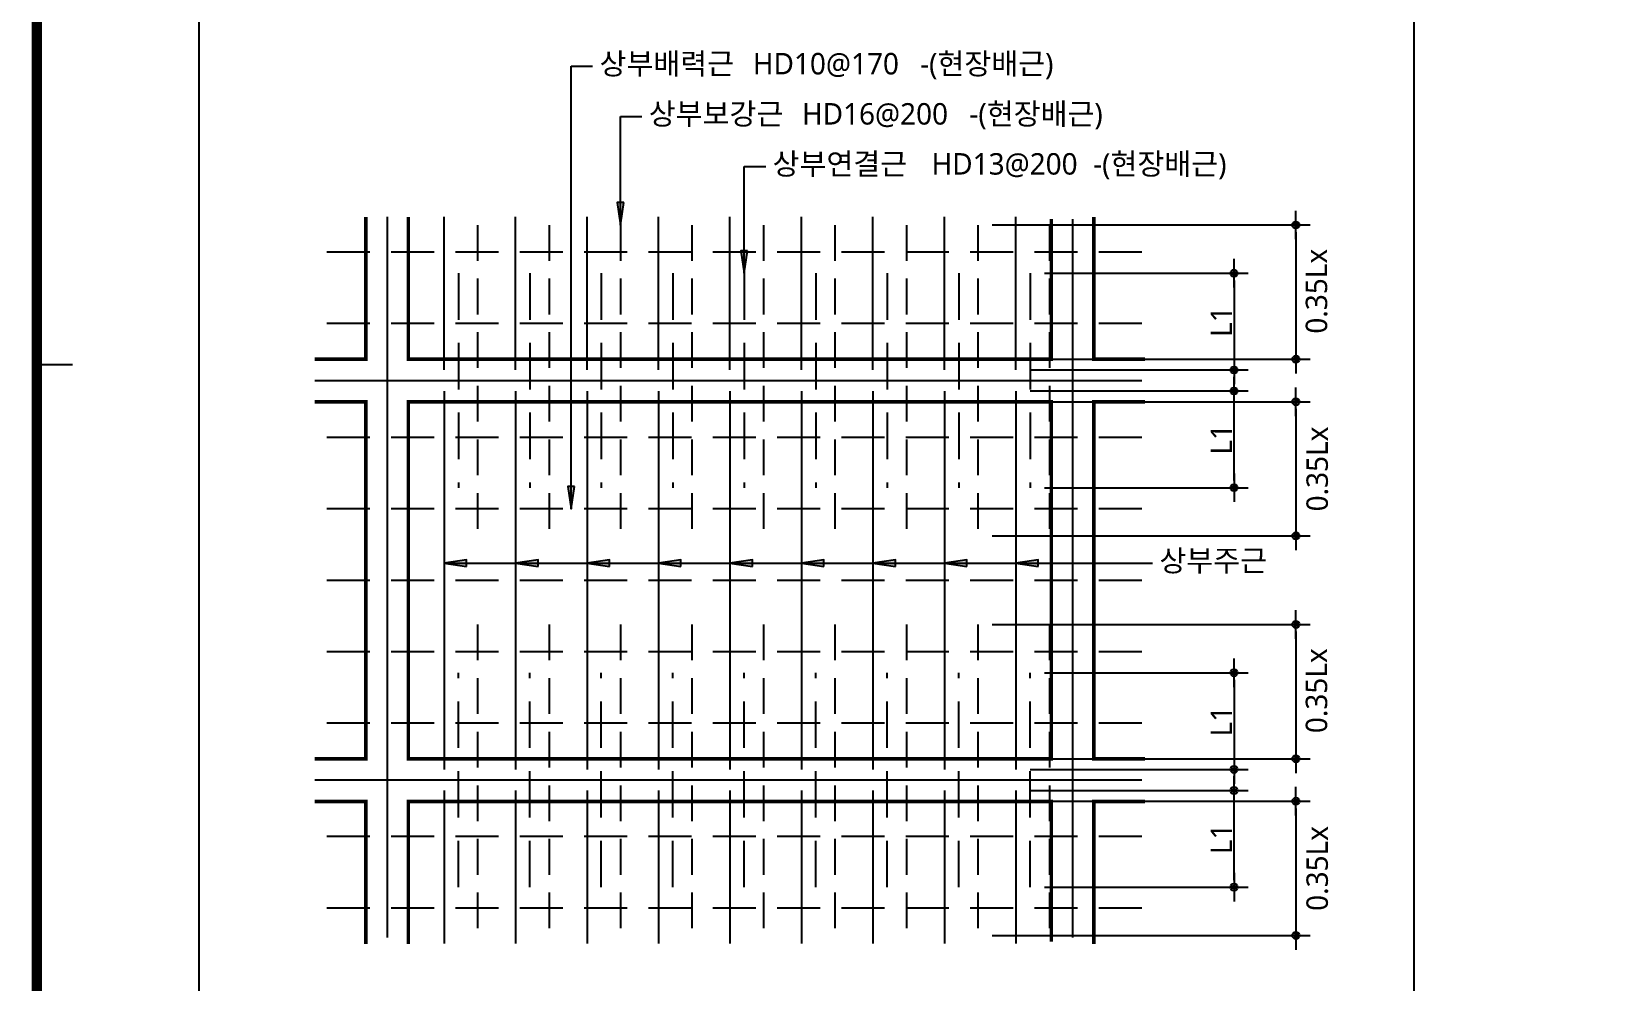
# Model space of a CAD drawing. Extents: x 10983 to 44623, y -18406 to 11294.
# Drawn here: x 28086 to 30309, y 7378 to 8707 of the extents above; entities that cross this region are included whole.
import ezdxf
from ezdxf.enums import TextEntityAlignment as Align

# ---------------------------------------------------------------- set-up
doc = ezdxf.new("R2010")
doc.units = 0
doc.header["$LTSCALE"] = 100
doc.header["$MEASUREMENT"] = 0
doc.header["$PDMODE"] = 3
doc.header["$PDSIZE"] = 10
doc.linetypes.add('CEN', pattern=[62, 60, -1, 0, -1])
doc.linetypes.add('HIDDENX2', pattern=[0.75, 0.5, -0.25])
doc.layers.get('0').update_dxf_attribs({"linetype": 'CONTINUOUS'})
doc.layers.get('Defpoints').update_dxf_attribs({"color": 165, "linetype": 'CONTINUOUS'})
for name, color, linetype in [('$$배력근', 210, 'CONTINUOUS'), ('$$주근(이음근)', 130, 'CEN'), ('7DIM', 7, 'CONTINUOUS'), ('CEN', 1, 'CEN'), ('D-TEX1', 6, 'CONTINUOUS'), ('D-TEX3', 9, 'CONTINUOUS'), ('E', 115, 'CONTINUOUS'), ('form', 7, 'CONTINUOUS'), ('H', 8, 'CONTINUOUS'), ('NDS_DCN', 10, 'CONTINUOUS'), ('TG-TABLE.TEX', 7, 'CONTINUOUS'), ('TXT', 3, 'CONTINUOUS'), ('이름', 7, 'CONTINUOUS')]:
    doc.layers.add(name, color=color, linetype=linetype)
doc.layers.add('AM_0', color=7, linetype='CONTINUOUS', lineweight=35)
doc.styles.add('H', font='malgun.ttf', dxfattribs={"width": 0.9})
doc.styles.get("Standard").update_dxf_attribs({"font": ''})
doc.styles.add('VICON TEXT', font='malgun.ttf')
doc.styles.add('맑은고딕', font='malgun.ttf')
doc.styles.get('Standard').set_extended_font_data('Haansoft Dotum')
doc.dimstyles.get("Standard").update_dxf_attribs({"dimtxt": 0.18, "dimasz": 0.18, "dimexe": 0.18, "dimexo": 0.0625, "dimgap": 0.09, "dimtad": 0, "dimtih": 1, "dimtoh": 1, "dimdec": 4, "dimzin": 0, "dimdsep": 46, "dimtxsty": 'Standard', "dimcen": 0.09, "dimadec": 0, "dimazin": 0, "dimtfac": 1, "dimtdec": 4, "dimtofl": 0, "dimtmove": 0, "dimatfit": 3, "dimfxl": 1, "dimtolj": 1, "dimtzin": 0, "dimarcsym": 0})

# ---------------------------------------------------------------- blocks, each defined once
blk = doc.blocks.new('Deck_Sh03')
at = {"layer": 'form', "color": 30}
blk.add_line((-226.8, 2590.9), (-176.8, 2590.9), dxfattribs=at)
at = {"layer": 'form', "color": 30, "const_width": 14.2}
blk.add_lwpolyline([(-226.8, 5250), (-226.8, -68.2), (7726.8, -68.2), (7726.8, 5250)], close=True, dxfattribs=at)
at = {"layer": 'TG-TABLE.TEX', "color": 3, "ltscale": 0.5, "style": 'VICON TEXT'}
blk.add_attdef('DKTYT', text='', height=100, dxfattribs=at).set_placement((2425.2, 5047), align=Align.RIGHT)
at = {"layer": 'TXT', "ltscale": 0.5, "style": 'VICON TEXT'}
blk.add_attdef('DKTYR', text='', height=45, dxfattribs=at).set_placement((7248.4, 1495), align=Align.RIGHT)
blk = doc.blocks.new('DIMDOT')
at = {"color": 0}
blk.add_line((-2, 0), (2, 0), dxfattribs=at)
for radius in [0.5, 0.25]:
    blk.add_circle((0, 0), radius, dxfattribs=at)
blk = doc.blocks.new('*D40')
at = {"layer": '7DIM', "linetype": 'ByBlock', "lineweight": -2}
for p, q in [((1182.9, 2159.6), (1468.2, 2159.6)), ((1448.2, 2149.6), (1448.2, 2034.3)), ((1162.9, 2024.3), (1468.2, 2024.3))]:
    blk.add_line(p, q, dxfattribs=at)
at = {"layer": 'Defpoints', "color": 0, "ltscale": 0.5}
for p in [(1162.9, 2159.6), (1142.9, 2024.3), (1448.2, 2024.3)]:
    blk.add_point(p, dxfattribs=at)
at = {"layer": '7DIM', "lineweight": -2, "ltscale": 0.5, "xscale": 10, "yscale": 10, "zscale": 10}
for p, rotation in [((1448.2, 2159.6), 90), ((1448.2, 2024.3), 270)]:
    blk.add_blockref('DIMDOT', p, dxfattribs=dict(at, rotation=rotation))
at = {"layer": '7DIM', "color": 9, "ltscale": 0.5, "insert": (1430.4, 2091.9), "char_height": 30, "attachment_point": 5, "rotation": 90, "style": 'VICON TEXT'}
blk.add_mtext('\\A1;L1', dxfattribs=at)
blk = doc.blocks.new('_Open30')
at = {"color": 0, "linetype": 'ByBlock', "lineweight": -2}
for p, q in [((-1, 0.27), (0, 0)), ((0, 0), (-1, -0.27)), ((0, 0), (-1, 0))]:
    blk.add_line(p, q, dxfattribs=at)
blk = doc.blocks.new('*D41')
at = {"layer": '7DIM', "linetype": 'ByBlock', "lineweight": -2}
for p, q in [((1162.9, 1994.9), (1468.2, 1994.9)), ((1448.2, 1869.6), (1448.2, 1984.9)), ((1182.9, 1859.6), (1468.2, 1859.6))]:
    blk.add_line(p, q, dxfattribs=at)
at = {"layer": 'Defpoints', "color": 0, "ltscale": 0.5}
for p in [(1142.9, 1994.9), (1448.2, 1994.9), (1162.9, 1859.6)]:
    blk.add_point(p, dxfattribs=at)
at = {"layer": '7DIM', "lineweight": -2, "ltscale": 0.5, "xscale": 10, "yscale": 10, "zscale": 10}
for p, rotation in [((1448.2, 1994.9), 90), ((1448.2, 1859.6), 270)]:
    blk.add_blockref('DIMDOT', p, dxfattribs=dict(at, rotation=rotation))
at = {"layer": '7DIM', "color": 9, "ltscale": 0.5, "insert": (1430.4, 1927.2), "char_height": 30, "attachment_point": 5, "rotation": 90, "style": 'VICON TEXT'}
blk.add_mtext('\\A1;L1', dxfattribs=at)
blk = doc.blocks.new('*D42')
at = {"layer": '7DIM', "linetype": 'ByBlock', "lineweight": -2}
for p, q in [((1182.9, 2718.6), (1468.2, 2718.6)), ((1448.2, 2708.6), (1448.2, 2593.3)), ((1162.9, 2583.3), (1468.2, 2583.3))]:
    blk.add_line(p, q, dxfattribs=at)
at = {"layer": 'Defpoints', "color": 0, "ltscale": 0.5}
for p in [(1162.9, 2718.6), (1142.9, 2583.3), (1448.2, 2583.3)]:
    blk.add_point(p, dxfattribs=at)
at = {"layer": '7DIM', "lineweight": -2, "ltscale": 0.5, "xscale": 10, "yscale": 10, "zscale": 10}
for p, rotation in [((1448.2, 2718.6), 90), ((1448.2, 2583.3), 270)]:
    blk.add_blockref('DIMDOT', p, dxfattribs=dict(at, rotation=rotation))
at = {"layer": '7DIM', "color": 9, "ltscale": 0.5, "insert": (1430.4, 2650.9), "char_height": 30, "attachment_point": 5, "rotation": 90, "style": 'VICON TEXT'}
blk.add_mtext('\\A1;L1', dxfattribs=at)
blk = doc.blocks.new('*D43')
at = {"layer": '7DIM', "linetype": 'ByBlock', "lineweight": -2}
for p, q in [((1162.9, 2553.9), (1468.2, 2553.9)), ((1448.2, 2428.6), (1448.2, 2543.9)), ((1182.9, 2418.6), (1468.2, 2418.6))]:
    blk.add_line(p, q, dxfattribs=at)
at = {"layer": 'Defpoints', "color": 0, "ltscale": 0.5}
for p in [(1142.9, 2553.9), (1448.2, 2553.9), (1162.9, 2418.6)]:
    blk.add_point(p, dxfattribs=at)
at = {"layer": '7DIM', "lineweight": -2, "ltscale": 0.5, "xscale": 10, "yscale": 10, "zscale": 10}
for p, rotation in [((1448.2, 2553.9), 90), ((1448.2, 2418.6), 270)]:
    blk.add_blockref('DIMDOT', p, dxfattribs=dict(at, rotation=rotation))
at = {"layer": '7DIM', "color": 9, "ltscale": 0.5, "insert": (1430.4, 2486.2), "char_height": 30, "attachment_point": 5, "rotation": 90, "style": 'VICON TEXT'}
blk.add_mtext('\\A1;L1', dxfattribs=at)
blk = doc.blocks.new('ARR_TXT_MT01')
at = {"layer": 'D-TEX3', "linetype": 'ByBlock'}
h = blk.add_hatch(color=256, dxfattribs=at)
h.paths.add_polyline_path([(594.5, 2817.5), (589.8, 2817.5), (589.8, 2786.1)])
h.paths.add_polyline_path([(589.8, 2817.5), (585, 2817.5), (589.8, 2786.1)])
for p, q in [((589.8, 2786.1), (589.8, 2938.2)), ((589.8, 2938.2), (619.8, 2938.2))]:
    blk.add_line(p, q, dxfattribs=at)
blk.add_lwpolyline([(594.5, 2817.5), (585, 2817.5), (589.8, 2786.1), (594.5, 2817.5)], dxfattribs=at)
at = {"layer": '이름'}
for q in [(717.9, 3903.5), (740.3, 3903.5)]:
    blk.add_line((729.1, 3878), q, dxfattribs=at)
blk.add_lwpolyline([(729.1, 3878), (729.1, 4055.5), (754.6, 4055.5)], dxfattribs=at)
at = {"layer": 'D-TEX1', "color": 9, "linetype": 'ByBlock', "style": 'VICON TEXT'}
for s, p in [('상부보강근 ', (629.4, 2926.7)), ('-(현장배근)', (1077.9, 2926.7))]:
    blk.add_text(s, height=30, dxfattribs=at).set_placement(p)
at = {"layer": 'D-TEX3', "color": 30, "ltscale": 0.5, "style": 'H', "width": 0.9}
blk.add_attdef('TAM', (949.9, 4038.1), '', height=30, dxfattribs=at)
at = {"layer": 'D-TEX3', "color": 30, "ltscale": 0.5, "style": 'VICON TEXT'}
blk.add_attdef('TAM', (843.7, 2926.7), '', height=30, dxfattribs=at)
at = {"layer": '이름', "style": 'H', "width": 0.9}
for s, p in [('상부보강근', (759.3, 4038.1)), ('(현장배근)', (1152.4, 4038.1))]:
    blk.add_text(s, height=30, dxfattribs=at).set_placement(p)
blk = doc.blocks.new('*D26')
at = {"layer": '7DIM', "linetype": 'ByBlock', "lineweight": -2, "transparency": 16777216}
for p, q in [((98281.1, 2135.2), (98726.1, 2135.2)), ((98706.1, 2125.2), (98706.1, 1957.3)), ((98281.1, 1947.3), (98726.1, 1947.3))]:
    blk.add_line(p, q, dxfattribs=at)
at = {"layer": 'Defpoints', "color": 0, "linetype": 'ByBlock', "transparency": 16777216}
for p in [(98261.1, 2135.2), (98261.1, 1947.3), (98706.1, 1947.3)]:
    blk.add_point(p, dxfattribs=at)
at = {"layer": '7DIM', "linetype": 'ByBlock', "lineweight": -2, "transparency": 16777216, "xscale": 10, "yscale": 10, "zscale": 10}
for p, rotation in [((98706.1, 2135.2), 90), ((98706.1, 1947.3), 270)]:
    blk.add_blockref('DIMDOT', p, dxfattribs=dict(at, rotation=rotation))
at = {"layer": '7DIM', "color": 9, "linetype": 'ByBlock', "transparency": 16777216, "insert": (98735.1, 2042.5), "char_height": 30, "attachment_point": 5, "rotation": 90, "style": 'VICON TEXT'}
blk.add_mtext('\\A1;0.35Lx', dxfattribs=at)
blk = doc.blocks.new('*D27')
at = {"layer": '7DIM', "linetype": 'ByBlock', "lineweight": -2, "transparency": 16777216}
for p, q in [((98281.1, 1887.9), (98726.1, 1887.9)), ((98706.1, 1877.9), (98706.1, 1710.1)), ((98281.1, 1700.1), (98726.1, 1700.1))]:
    blk.add_line(p, q, dxfattribs=at)
at = {"layer": 'Defpoints', "color": 0, "linetype": 'ByBlock', "transparency": 16777216}
for p in [(98261.1, 1887.9), (98261.1, 1700.1), (98706.1, 1700.1)]:
    blk.add_point(p, dxfattribs=at)
at = {"layer": '7DIM', "linetype": 'ByBlock', "lineweight": -2, "transparency": 16777216, "xscale": 10, "yscale": 10, "zscale": 10}
for p, rotation in [((98706.1, 1887.9), 90), ((98706.1, 1700.1), 270)]:
    blk.add_blockref('DIMDOT', p, dxfattribs=dict(at, rotation=rotation))
at = {"layer": '7DIM', "color": 9, "linetype": 'ByBlock', "transparency": 16777216, "insert": (98736.1, 1793.8), "char_height": 30, "attachment_point": 5, "rotation": 90, "style": 'VICON TEXT'}
blk.add_mtext('\\A1;0.35Lx', dxfattribs=at)
blk = doc.blocks.new('*D28')
at = {"layer": '7DIM', "linetype": 'ByBlock', "lineweight": -2, "transparency": 16777216}
for p, q in [((98281.1, 1576.2), (98726.1, 1576.2)), ((98706.1, 1566.2), (98706.1, 1398.3)), ((98281.1, 1388.3), (98726.1, 1388.3))]:
    blk.add_line(p, q, dxfattribs=at)
at = {"layer": 'Defpoints', "color": 0, "linetype": 'ByBlock', "transparency": 16777216}
for p in [(98261.1, 1576.2), (98261.1, 1388.3), (98706.1, 1388.3)]:
    blk.add_point(p, dxfattribs=at)
at = {"layer": '7DIM', "linetype": 'ByBlock', "lineweight": -2, "transparency": 16777216, "xscale": 10, "yscale": 10, "zscale": 10}
for p, rotation in [((98706.1, 1576.2), 90), ((98706.1, 1388.3), 270)]:
    blk.add_blockref('DIMDOT', p, dxfattribs=dict(at, rotation=rotation))
at = {"layer": '7DIM', "color": 9, "linetype": 'ByBlock', "transparency": 16777216, "insert": (98735.1, 1483.5), "char_height": 30, "attachment_point": 5, "rotation": 90, "style": 'VICON TEXT'}
blk.add_mtext('\\A1;0.35Lx', dxfattribs=at)
blk = doc.blocks.new('*D29')
at = {"layer": '7DIM', "linetype": 'ByBlock', "lineweight": -2, "transparency": 16777216}
for p, q in [((98281.1, 1328.9), (98726.1, 1328.9)), ((98706.1, 1318.9), (98706.1, 1151.1)), ((98281.1, 1141.1), (98726.1, 1141.1))]:
    blk.add_line(p, q, dxfattribs=at)
at = {"layer": 'Defpoints', "color": 0, "linetype": 'ByBlock', "transparency": 16777216}
for p in [(98261.1, 1328.9), (98261.1, 1141.1), (98706.1, 1141.1)]:
    blk.add_point(p, dxfattribs=at)
at = {"layer": '7DIM', "linetype": 'ByBlock', "lineweight": -2, "transparency": 16777216, "xscale": 10, "yscale": 10, "zscale": 10}
for p, rotation in [((98706.1, 1328.9), 90), ((98706.1, 1141.1), 270)]:
    blk.add_blockref('DIMDOT', p, dxfattribs=dict(at, rotation=rotation))
at = {"layer": '7DIM', "color": 9, "linetype": 'ByBlock', "transparency": 16777216, "insert": (98736.1, 1234.8), "char_height": 30, "attachment_point": 5, "rotation": 90, "style": 'VICON TEXT'}
blk.add_mtext('\\A1;0.35Lx', dxfattribs=at)
blk = doc.blocks.new('Deck_Sh04')
at = {"linetype": 'ByBlock'}
blk.add_line((0, 4950), (0, 0), dxfattribs=at)
blk = doc.blocks.new('Deck_Dis_Basic')
at = {"layer": 'NDS_DCN', "linetype": 'ByBlock'}
h = blk.add_hatch(color=256, dxfattribs=at)
h.paths.add_polyline_path([(767.65917, 2750.00651), (762.94188, 2750.00651), (762.94188, 2718.58063)])
h.paths.add_polyline_path([(762.94188, 2750.00651), (758.22459, 2750.00651), (762.94188, 2718.58063)])
h = blk.add_hatch(color=256, dxfattribs=at)
h.paths.add_polyline_path([(525.5629, 2420.30651), (520.8456, 2420.30651), (520.8456, 2388.88063)])
h.paths.add_polyline_path([(520.8456, 2420.30651), (516.12831, 2420.30651), (520.8456, 2388.88063)])
h = blk.add_hatch(color=256, dxfattribs=at)
h.paths.add_polyline_path([(374.36776, 2308.32423), (374.36776, 2313.04152), (342.94188, 2313.04152)])
h.paths.add_polyline_path([(374.36776, 2313.04152), (374.36776, 2317.75881), (342.94188, 2313.04152)])
h = blk.add_hatch(color=256, dxfattribs=at)
h.paths.add_polyline_path([(474.36776, 2308.32423), (474.36776, 2313.04152), (442.94188, 2313.04152)])
h.paths.add_polyline_path([(474.36776, 2313.04152), (474.36776, 2317.75881), (442.94188, 2313.04152)])
h = blk.add_hatch(color=256, dxfattribs=at)
h.paths.add_polyline_path([(574.36776, 2308.32423), (574.36776, 2313.04152), (542.94188, 2313.04152)])
h.paths.add_polyline_path([(574.36776, 2313.04152), (574.36776, 2317.75881), (542.94188, 2313.04152)])
h = blk.add_hatch(color=256, dxfattribs=at)
h.paths.add_polyline_path([(674.36776, 2308.32423), (674.36776, 2313.04152), (642.94188, 2313.04152)])
h.paths.add_polyline_path([(674.36776, 2313.04152), (674.36776, 2317.75881), (642.94188, 2313.04152)])
h = blk.add_hatch(color=256, dxfattribs=at)
h.paths.add_polyline_path([(774.36776, 2308.32423), (774.36776, 2313.04152), (742.94188, 2313.04152)])
h.paths.add_polyline_path([(774.36776, 2313.04152), (774.36776, 2317.75881), (742.94188, 2313.04152)])
h = blk.add_hatch(color=256, dxfattribs=at)
h.paths.add_polyline_path([(874.36776, 2308.32423), (874.36776, 2313.04152), (842.94188, 2313.04152)])
h.paths.add_polyline_path([(874.36776, 2313.04152), (874.36776, 2317.75881), (842.94188, 2313.04152)])
h = blk.add_hatch(color=256, dxfattribs=at)
h.paths.add_polyline_path([(974.36776, 2308.32423), (974.36776, 2313.04152), (942.94188, 2313.04152)])
h.paths.add_polyline_path([(974.36776, 2313.04152), (974.36776, 2317.75881), (942.94188, 2313.04152)])
h = blk.add_hatch(color=256, dxfattribs=at)
h.paths.add_polyline_path([(1074.36776, 2308.32423), (1074.36776, 2313.04152), (1042.94188, 2313.04152)])
h.paths.add_polyline_path([(1074.36776, 2313.04152), (1074.36776, 2317.75881), (1042.94188, 2313.04152)])
h = blk.add_hatch(color=256, dxfattribs=at)
h.paths.add_polyline_path([(1174.36776, 2308.32423), (1174.36776, 2313.04152), (1142.94188, 2313.04152)])
h.paths.add_polyline_path([(1174.36776, 2313.04152), (1174.36776, 2317.75881), (1142.94188, 2313.04152)])
at = {"layer": '$$배력근', "linetype": 'HIDDENX2', "ltscale": 1.2}
for p, q in [((1319.00753, 2748.28063), (161.93925, 2748.28063)), ((1319.00753, 2648.28063), (161.93925, 2648.28063)), ((1319.00753, 2488.88063), (161.93925, 2488.88063)), ((1319.00753, 2388.88063), (161.93925, 2388.88063)), ((1319.00753, 2288.88063), (161.93925, 2288.88063)), ((1319.00753, 2188.88063), (161.93925, 2188.88063)), ((1319.00753, 2088.88063), (161.93925, 2088.88063)), ((1319.00753, 1930.28063), (161.93925, 1930.28063)), ((1319.00753, 1830.28063), (161.93925, 1830.28063))]:
    blk.add_line(p, q, dxfattribs=at)
at = {"layer": '$$주근(이음근)', "linetype": 'HIDDENX2', "ltscale": 1.3}
for p, q in [((362.94188, 2718.58063), (362.94188, 2418.58063)), ((462.94188, 2718.58063), (462.94188, 2418.58063)), ((562.94188, 2718.58063), (562.94188, 2418.58063)), ((662.94188, 2718.58063), (662.94188, 2418.58063)), ((762.94188, 2718.58063), (762.94188, 2418.58063)), ((862.94188, 2718.58063), (862.94188, 2418.58063)), ((962.94188, 2718.58063), (962.94188, 2418.58063)), ((1062.94188, 2718.58063), (1062.94188, 2418.58063)), ((1162.94188, 2718.58063), (1162.94188, 2418.58063)), ((362.94188, 1859.58063), (362.94188, 2159.58063)), ((462.94188, 1859.58063), (462.94188, 2159.58063)), ((562.94188, 1859.58063), (562.94188, 2159.58063)), ((662.94188, 1859.58063), (662.94188, 2159.58063)), ((762.94188, 1859.58063), (762.94188, 2159.58063)), ((862.94188, 1859.58063), (862.94188, 2159.58063)), ((962.94188, 1859.58063), (962.94188, 2159.58063)), ((1062.94188, 1859.58063), (1062.94188, 2159.58063)), ((1162.94188, 1859.58063), (1162.94188, 2159.58063))]:
    blk.add_line(p, q, dxfattribs=at)
at = {"linetype": 'ByBlock'}
for p, q in [((0, 4950), (0, 0)), ((1700, 4950), (1700, 0))]:
    blk.add_line(p, q, dxfattribs=at)
at = {"layer": '7DIM', "linetype": 'ByBlock', "const_width": 5}
for points in [[(161.93925, 2598.28063), (233.54188, 2598.28063), (233.54188, 2797.45552)], [(292.94188, 2797.45552), (292.94188, 2598.28063), (1192.54188, 2598.28063), (1192.54188, 2794.41298)], [(1323.54451, 2598.28063), (1251.94188, 2598.28063), (1251.94188, 2797.45552)], [(161.93925, 2538.88063), (233.54188, 2538.88063), (233.54188, 2039.28063), (161.93925, 2039.28063)], [(292.94188, 2538.88063), (1192.54188, 2538.88063), (1192.54188, 2039.28063), (292.94188, 2039.28063), (292.94188, 2538.88063)], [(1323.54451, 2538.88063), (1251.94188, 2538.88063), (1251.94188, 2039.28063), (1323.54451, 2039.28063)], [(161.93925, 1979.48063), (233.54188, 1979.48063), (233.54188, 1780.30573)], [(292.94188, 1780.30573), (292.94188, 1979.48063), (1192.54188, 1979.48063), (1192.54188, 1783.34828)], [(1323.54451, 1979.48063), (1251.94188, 1979.48063), (1251.94188, 1780.30573)]]:
    blk.add_lwpolyline(points, dxfattribs=at)
at = {"layer": 'CEN', "color": 8}
for p, q in [((263.24188, 2797.45552), (263.24188, 1789.35245)), ((1222.24188, 2794.41298), (1222.24188, 1789.35245)), ((161.93925, 2568.58063), (1319.00753, 2568.58063)), ((161.93925, 2009.58063), (1319.00753, 2009.58063))]:
    blk.add_line(p, q, dxfattribs=at)
at = {"layer": 'E', "color": 7}
for p, q in [((342.94188, 2583.28063), (342.94188, 2797.45552)), ((442.94188, 2583.28063), (442.94188, 2797.45552)), ((542.94188, 2583.28063), (542.94188, 2797.45552)), ((642.94188, 2583.28063), (642.94188, 2797.45552)), ((742.94188, 2583.28063), (742.94188, 2797.45552)), ((842.94188, 2583.28063), (842.94188, 2797.45552)), ((942.94188, 2583.28063), (942.94188, 2797.45552)), ((1042.94188, 2583.28063), (1042.94188, 2797.45552)), ((1142.94188, 2583.28063), (1142.94188, 2797.45552)), ((342.94188, 2553.88063), (342.94188, 2024.28063)), ((442.94188, 2553.88063), (442.94188, 2024.28063)), ((542.94188, 2553.88063), (542.94188, 2024.28063)), ((642.94188, 2553.88063), (642.94188, 2024.28063)), ((742.94188, 2553.88063), (742.94188, 2024.28063)), ((842.94188, 2553.88063), (842.94188, 2024.28063)), ((942.94188, 2553.88063), (942.94188, 2024.28063)), ((1042.94188, 2553.88063), (1042.94188, 2024.28063)), ((1142.94188, 2553.88063), (1142.94188, 2024.28063)), ((342.94188, 1994.88063), (342.94188, 1780.70573)), ((442.94188, 1994.88063), (442.94188, 1780.70573)), ((542.94188, 1994.88063), (542.94188, 1780.70573)), ((642.94188, 1994.88063), (642.94188, 1780.70573)), ((742.94188, 1994.88063), (742.94188, 1780.70573)), ((842.94188, 1994.88063), (842.94188, 1780.70573)), ((942.94188, 1994.88063), (942.94188, 1780.70573)), ((1042.94188, 1994.88063), (1042.94188, 1780.70573)), ((1142.94188, 1994.88063), (1142.94188, 1780.70573))]:
    blk.add_line(p, q, dxfattribs=at)
at = {"layer": 'NDS_DCN', "linetype": 'ByBlock'}
for p, q in [((520.8456, 2388.88063), (520.8456, 3008.36822)), ((520.8456, 3008.36822), (550.8456, 3008.36822)), ((762.94188, 2718.58063), (762.94188, 2868.19269)), ((762.94188, 2868.19269), (792.94188, 2868.19269)), ((342.94188, 2313.04152), (1334.15815, 2313.04152))]:
    blk.add_line(p, q, dxfattribs=at)
for points in [[(767.65917, 2750.00651), (758.22459, 2750.00651), (762.94188, 2718.58063), (767.65917, 2750.00651)], [(525.5629, 2420.30651), (516.12831, 2420.30651), (520.8456, 2388.88063), (525.5629, 2420.30651)], [(374.36776, 2308.32423), (374.36776, 2317.75881), (342.94188, 2313.04152), (374.36776, 2308.32423)], [(474.36776, 2308.32423), (474.36776, 2317.75881), (442.94188, 2313.04152), (474.36776, 2308.32423)], [(574.36776, 2308.32423), (574.36776, 2317.75881), (542.94188, 2313.04152), (574.36776, 2308.32423)], [(674.36776, 2308.32423), (674.36776, 2317.75881), (642.94188, 2313.04152), (674.36776, 2308.32423)], [(774.36776, 2308.32423), (774.36776, 2317.75881), (742.94188, 2313.04152), (774.36776, 2308.32423)], [(874.36776, 2308.32423), (874.36776, 2317.75881), (842.94188, 2313.04152), (874.36776, 2308.32423)], [(974.36776, 2308.32423), (974.36776, 2317.75881), (942.94188, 2313.04152), (974.36776, 2308.32423)], [(1074.36776, 2308.32423), (1074.36776, 2317.75881), (1042.94188, 2313.04152), (1074.36776, 2308.32423)], [(1174.36776, 2308.32423), (1174.36776, 2317.75881), (1142.94188, 2313.04152), (1174.36776, 2308.32423)]]:
    blk.add_lwpolyline(points, dxfattribs=at)
at = {"layer": 'D-TEX1', "color": 9, "linetype": 'ByBlock', "style": 'VICON TEXT'}
for s, p in [('상부배력근 ', (560.48698, 2996.85035)), ('-(현장배근)', (1008.94399, 2996.85035)), ('상부연결근 ', (802.58325, 2856.67482)), ('-(현장배근)', (1251.04026, 2856.67482)), ('상부주근', (1343.79953, 2301.52365))]:
    blk.add_text(s, height=30, dxfattribs=at).set_placement(p)
at = {"layer": 'D-TEX3', "color": 9, "linetype": 'ByBlock', "ltscale": 0.5, "style": '맑은고딕'}
for tag, p in [('DK-NM1', (100, 4825.89316)), ('DK-NM2', (100, 3175.89316)), ('DK-NM3', (100, 1522.39024))]:
    blk.add_attdef(tag, text='', height=55, dxfattribs=at).set_placement(p, align=Align.CENTER)
at = {"layer": 'D-TEX3', "color": 30, "linetype": 'ByBlock', "ltscale": 0.5}
for tag, p, height, style in [('NAME', (578.91348, 4655.39956), 50, '맑은고딕'), ('DTS', (775.02404, 2996.85035), 30, 'VICON TEXT'), ('CTS', (1025.02404, 2856.67482), 30, 'VICON TEXT'), ('CBS', (1028.14934, 1226.77561), 30, 'VICON TEXT')]:
    blk.add_attdef(tag, p, '', height=height, dxfattribs=dict(at, style=style))
at = {"layer": 'D-TEX3', "color": 30, "ltscale": 0.5, "style": 'H', "width": 0.9}
for tag, p in [('DTS', (950.46, 4092.53136)), ('TGT', (338.15036, 4008.10602)), ('TGL', (1603.29459, 3971.78399)), ('TGB', (340.63197, 3720.45563))]:
    blk.add_attdef(tag, p, '', height=30, dxfattribs=at)
at = {"layer": 'D-TEX3', "color": 30, "style": 'VICON TEXT'}
for tag, p in [('TC', (120.2153, 3924.08707)), ('DD', (201.48537, 3900.08968)), ('THK', (50.29682, 3753.13846)), ('TGH', (120.29682, 3724.88155)), ('BC', (190.2153, 3590.13347))]:
    blk.add_attdef(tag, text='', height=30, rotation=90, dxfattribs=at).set_placement(p, align=Align.CENTER)
at = {"layer": '7DIM', "linetype": 'ByBlock'}
for base, p1, p2, angle, picture, middle in [((1448.19161, 2583.28063), (1162.94188, 2718.58063), (1142.94188, 2583.28063), 90, '*D42', (1430.36552, 2650.93063)), ((1448.19161, 2553.88063), (1162.94188, 2418.58063), (1142.94188, 2553.88063), 270, '*D43', (1430.36552, 2486.23063)), ((1448.19161, 2024.28063), (1162.94188, 2159.58063), (1142.94188, 2024.28063), 90, '*D40', (1430.36552, 2091.93063)), ((1448.19161, 1994.88063), (1162.94188, 1859.58063), (1142.94188, 1994.88063), 270, '*D41', (1430.36552, 1927.23063))]:
    dim = blk.add_linear_dim(base=base, p1=p1, p2=p2, angle=angle, text='L1', dimstyle='Standard', override={"dimscale": 10, "dimtxt": 3, "dimasz": 1, "dimexe": 2, "dimexo": 2, "dimgap": 0.25, "dimtad": 1, "dimtih": 0, "dimtoh": 0, "dimdec": 0, "dimzin": 8, "dimtxsty": 'VICON TEXT', "dimblk": 'DIMDOT', "dimcen": 0, "dimdle": 2, "dimclrd": 256, "dimclre": 256, "dimclrt": 9, "dimtfac": 0.1, "dimtdec": 0, "dimtix": 1, "dimtofl": 1, "dimtmove": 2, "dimldrblk": 'Open30', "dimtvp": 0.093333, "dimtzin": 8}, dxfattribs=at)
    dim.commit()
    dim.dimension.update_dxf_attribs({"geometry": picture, "text_midpoint": middle})
blk = doc.blocks.new('Bar_MT200')
at = {"layer": '$$주근(이음근)', "color": 3, "linetype": 'HIDDENX2'}
for p, q in [((389.8, 2786.1), (389.8, 2351.1)), ((489.8, 2786.1), (489.8, 2351.1)), ((589.8, 2786.1), (589.8, 2351.1)), ((689.8, 2786.1), (689.8, 2351.1)), ((789.8, 2786.1), (789.8, 2351.1)), ((889.8, 2786.1), (889.8, 2351.1)), ((989.8, 2786.1), (989.8, 2351.1)), ((1089.8, 2786.1), (1089.8, 2351.1)), ((1189.8, 2786.1), (1189.8, 2351.1)), ((389.8, 2227.1), (389.8, 1792.1)), ((489.8, 2227.1), (489.8, 1792.1)), ((589.8, 2227.1), (589.8, 1792.1)), ((689.8, 2227.1), (689.8, 1792.1)), ((789.8, 2227.1), (789.8, 1792.1)), ((889.8, 2227.1), (889.8, 1792.1)), ((989.8, 2227.1), (989.8, 1792.1)), ((1089.8, 2227.1), (1089.8, 1792.1)), ((1189.8, 2227.1), (1189.8, 1792.1))]:
    blk.add_line(p, q, dxfattribs=at)
at = {"layer": 'AM_0'}
for centre in [(729.1, 3865), (1099.8, 3865), (1470.4, 3865)]:
    blk.add_circle(centre, 13, dxfattribs=at)
at = {"layer": 'H', "color": 164, "linetype": 'Continuous', "ltscale": 0.5}
for p, q in [((716.2, 3863.9), (730.2, 3878)), ((731.8, 3852.4), (716.4, 3867.8)), ((720.5, 3855.4), (738.8, 3873.7)), ((739.6, 3857.4), (721.5, 3875.6)), ((741.7, 3868.2), (732.3, 3877.6)), ((1087.5, 3860.8), (1104, 3877.3)), ((1105.4, 3853.3), (1088.1, 3870.7)), ((1093.3, 3853.7), (1111, 3871.4)), ((1111.7, 3859.9), (1094.7, 3876.9)), ((1458.2, 3860.7), (1474.7, 3877.2)), ((1476.1, 3853.3), (1458.8, 3870.6)), ((1464, 3853.7), (1481.7, 3871.4)), ((1482.4, 3859.9), (1465.3, 3876.9)), ((730, 3852.1), (742, 3864.1)), ((1106.2, 3853.7), (1111, 3858.6)), ((1476.8, 3853.7), (1481.7, 3858.6))]:
    blk.add_line(p, q, dxfattribs=at)
at = {"layer": '7DIM', "linetype": 'ByBlock'}
for base, p1, p2, picture, middle in [((1534.7, 2598.3), (1089.8, 2786.1), (1089.8, 2598.3), '*D26', (1563.8, 2693.5)), ((1534.7, 2351.1), (1089.8, 2538.9), (1089.8, 2351.1), '*D27', (1564.7, 2444.8)), ((1534.7, 2039.3), (1089.8, 2227.1), (1089.8, 2039.3), '*D28', (1563.8, 2134.5)), ((1534.7, 1792.1), (1089.8, 1979.9), (1089.8, 1792.1), '*D29', (1564.7, 1885.8))]:
    dim = blk.add_linear_dim(base=base, p1=p1, p2=p2, angle=90, text='0.35Lx', dimstyle='Standard', override={"dimscale": 10, "dimtxt": 3, "dimasz": 1, "dimexe": 2, "dimexo": 2, "dimgap": 0.25, "dimtad": 1, "dimtih": 0, "dimtoh": 0, "dimdec": 0, "dimzin": 8, "dimtxsty": 'VICON TEXT', "dimblk": 'DIMDOT', "dimcen": 0, "dimdle": 2, "dimclrd": 256, "dimclre": 256, "dimclrt": 9, "dimtfac": 0.1, "dimtdec": 0, "dimtix": 1, "dimtofl": 1, "dimtmove": 2, "dimldrblk": 'Open30', "dimtvp": 0.093333, "dimtzin": 8}, dxfattribs=at)
    dim.commit()
    dim.dimension.update_dxf_attribs({"geometry": picture, "text_midpoint": middle, "dimtype": 128, "insert": (-97171.3, 651)})

msp = doc.modelspace()

# ---------------------------------------------------------------- block references
at = {"ltscale": 0.5}
msp.add_blockref('Deck_Sh03', (28320, 5650), dxfattribs=at)
at = {"layer": 'D-TEX3', "ltscale": 0.5}
ref = msp.add_blockref('ARR_TXT_MT01', (28320, 5650), dxfattribs=at)
ref.add_attrib('TAM', 'HD16@200', (29269.9, 9688.1), dxfattribs={"color": 30, "ltscale": 0.5, "height": 30, "style": 'H', "width": 0.9})
ref.add_attrib('TAM', 'HD16@200', (29163.7, 8576.7), dxfattribs={"color": 30, "ltscale": 0.5, "height": 30, "style": 'VICON TEXT'})
msp.add_blockref('Bar_MT200', (28320, 5650), dxfattribs=at)
at = {"layer": 'NDS_DCN', "ltscale": 0.5}
ref = msp.add_blockref('Deck_Dis_Basic', (28320, 5650), dxfattribs=at)
ref.add_attrib('CTS', 'HD13@200', (29345, 8506.7), dxfattribs={"layer": 'D-TEX3', "color": 30, "linetype": 'ByBlock', "ltscale": 0.5, "height": 30, "style": 'VICON TEXT'})
ref.add_attrib('DTS', 'HD10@170', (29095, 8646.9), dxfattribs={"layer": 'D-TEX3', "color": 30, "linetype": 'ByBlock', "ltscale": 0.5, "height": 30, "style": 'VICON TEXT'})
msp.add_blockref('Deck_Sh04', (30020, 5650), dxfattribs=at)

doc.saveas('drawing.dxf')
